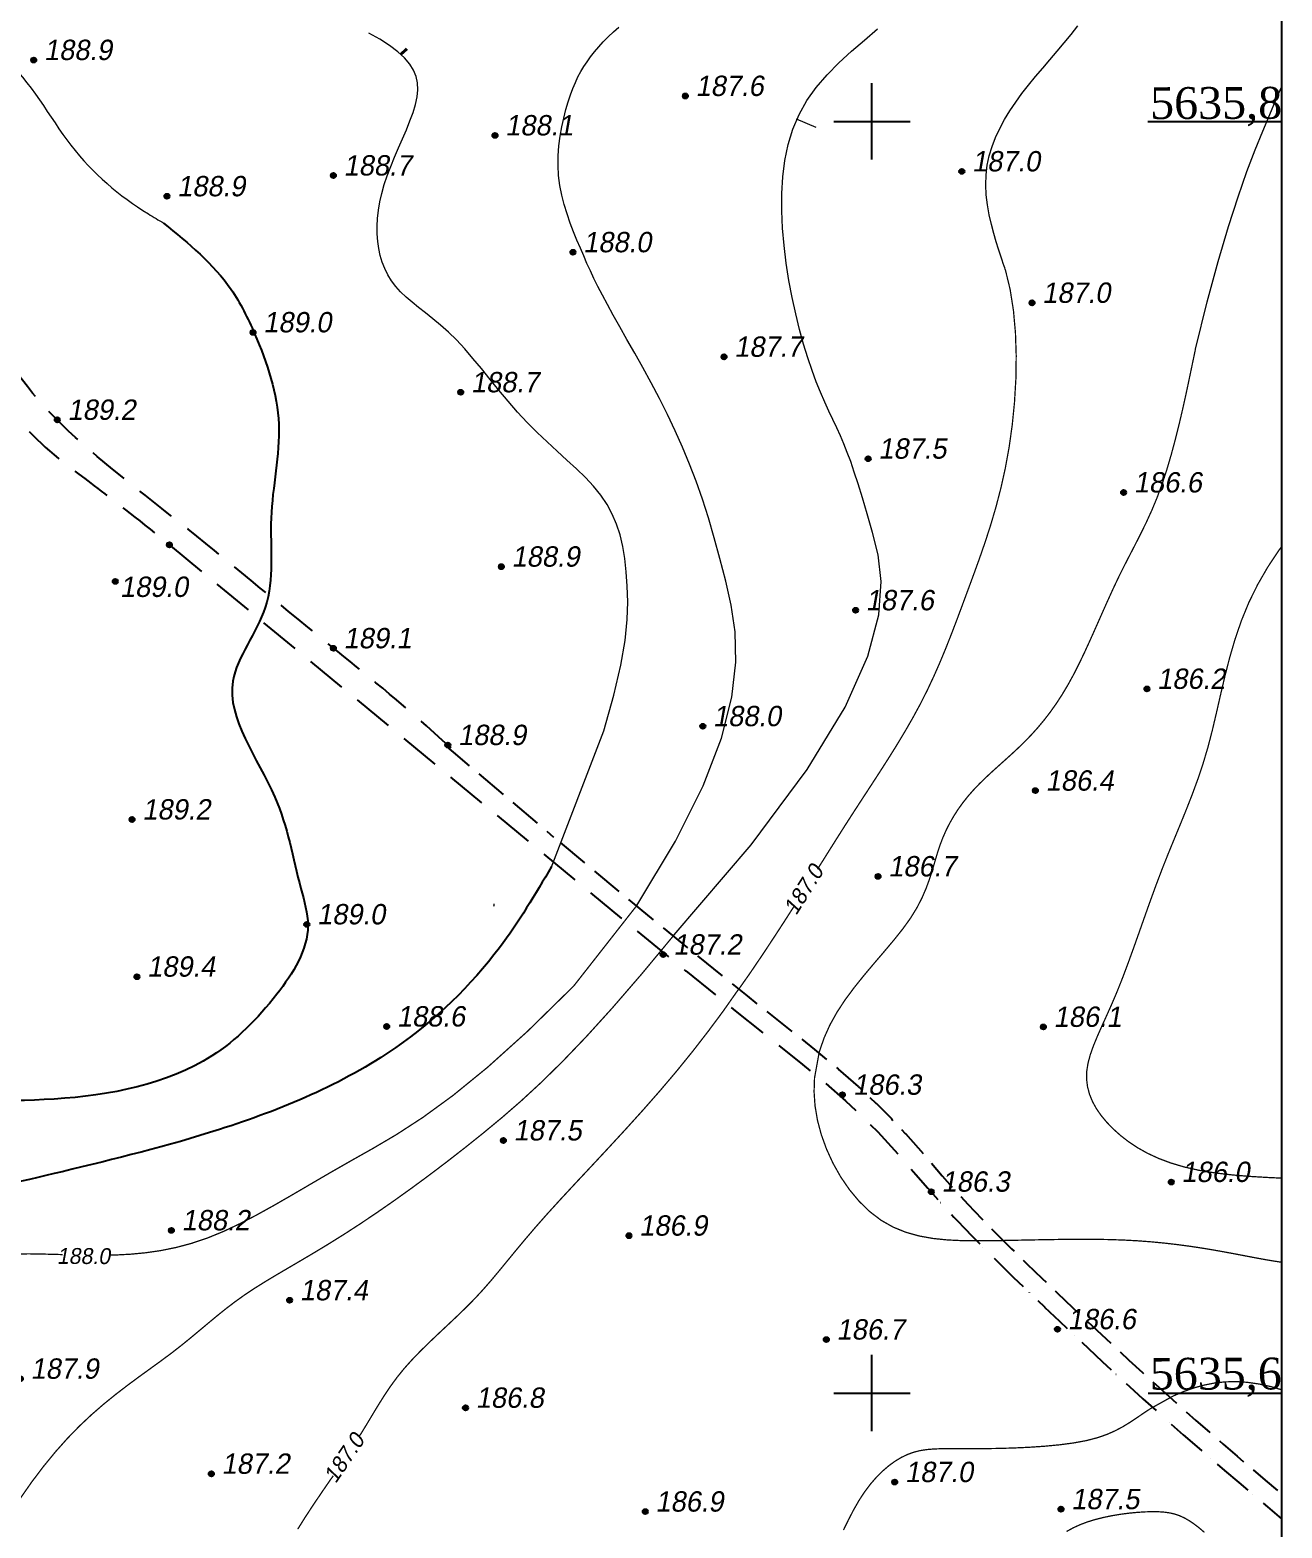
# Model space of a CAD drawing. Header units: millimetres. Extents: x 0 to 6474735, y 0 to 11273163.
# Drawn here: x 3234067.5 to 3234264.5, y 5635578.8 to 5635814.4 of the extents above; entities that cross this region are included whole.
import ezdxf
from ezdxf.enums import TextEntityAlignment as Align

# ---------------------------------------------------------------- set-up
doc = ezdxf.new("R2010")
doc.units = ezdxf.units.MM
doc.linetypes.add('AHIDDEN4', pattern=[7, 5, -2])
doc.linetypes.add('DASHED2', pattern=[9.525, 6.35, -3.175])
for name, color, linetype in [('АВТОДОРОГИ', 7, 'Continuous'), ('ВЫСОТЫ', 7, 'Continuous'), ('ГОРИЗОНТАЛИ', 22, 'Continuous'), ('ЗАРАМОЧНОЕ ОФ.', 7, 'Continuous'), ('кресты', 7, 'Continuous'), ('ПИКЕТЫ', 7, 'Continuous'), ('РАСТИТЕЛЬНОСТЬ', 7, 'Continuous'), ('РЕЛЬЕФ', 7, 'Continuous'), ('ТОКА_СТ', 1, 'Continuous')]:
    doc.layers.add(name, color=color, linetype=linetype)
doc.styles.add('universw', font='universw.shx', dxfattribs={"oblique": 10})

# ---------------------------------------------------------------- blocks, each defined once
blk = doc.blocks.new('piket')
at = {"layer": 'ПИКЕТЫ', "linetype": 'Continuous'}
h = blk.add_hatch(color=7, dxfattribs=at)
edge = h.paths.add_edge_path()
edge.add_arc((0, 0), 0.3, 0, 360)
at = {"layer": 'ПИКЕТЫ', "color": 7, "linetype": 'Continuous'}
blk.add_circle((0, 0), 0.3, dxfattribs=at)
at = {"layer": 'ВЫСОТЫ', "style": 'universw', "oblique": 6}
blk.add_attdef('H', (1.88, -0.23), '', height=2, dxfattribs=at)
at = {"layer": 'ТОКА_СТ', "style": 'universw', "oblique": 6, "flags": 1}
blk.add_attdef('POINT', text='', height=2, dxfattribs=at).set_placement((0, -2.79), align=Align.CENTER)

msp = doc.modelspace()

# ---------------------------------------------------------------- linework, layer by layer
at = {"color": 7, "lineweight": 18}
msp.add_lwpolyline([(3233108.398, 5636373.935), (3234264.428, 5636373.965), (3234264.435, 5634883.717), (3233108.432, 5634883.638)], close=True, dxfattribs=at)
at = {"color": 7, "linetype": 'Continuous'}
msp.add_lwpolyline([(3233108.398, 5636373.935), (3234264.428, 5636373.965), (3234264.428, 5634993.959), (3233893.929, 5634993.934), (3233893.929, 5634883.692), (3233108.432, 5634883.692)], close=True, dxfattribs=at)
at = {"layer": 'АВТОДОРОГИ', "color": 7, "linetype": 'DASHED2', "elevation": 377.73, "flags": 128}
msp.add_lwpolyline([(3234089.617, 5635733.273), (3234160.671, 5635674.591, 0.0020406), (3234160.68, 5635674.583), (3234170.696, 5635666.392, 0.0019977), (3234170.705, 5635666.384), (3234178.485, 5635660.125, 0.0014272), (3234178.492, 5635660.119), (3234184.472, 5635655.364), (3234189.08, 5635651.692), (3234192.746, 5635648.681), (3234195.851, 5635645.966), (3234198.546, 5635643.438), (3234200.916, 5635641.057), (3234203.043, 5635638.783), (3234205.011, 5635636.575), (3234206.902, 5635634.395), (3234208.791, 5635632.21, 0.0028047), (3234208.802, 5635632.197), (3234210.764, 5635629.979, 0.004934), (3234210.784, 5635629.957), (3234212.881, 5635627.679, 0.0044478), (3234212.899, 5635627.659), (3234215.12, 5635625.331, 0.0035748), (3234215.135, 5635625.315), (3234217.451, 5635622.955, 0.0028749), (3234217.463, 5635622.943), (3234219.847, 5635620.57, 0.0022937), (3234219.856, 5635620.56), (3234222.279, 5635618.192, 0.0017919), (3234222.287, 5635618.184), (3234224.72, 5635615.839, 0.0013395), (3234224.726, 5635615.834), (3234227.141, 5635613.531, 0.0009104), (3234227.145, 5635613.527), (3234229.514, 5635611.285, 0.0005748), (3234229.517, 5635611.282), (3234231.818, 5635609.114, 0.0006093), (3234231.821, 5635609.111), (3234234.06, 5635607.013, 0.0007399), (3234234.063, 5635607.009), (3234236.251, 5635604.971, 0.0008697), (3234236.254, 5635604.967), (3234238.402, 5635602.979, 0.0009946), (3234238.407, 5635602.975), (3234240.527, 5635601.028, 0.0011102), (3234240.532, 5635601.024), (3234242.636, 5635599.109, 0.0012122), (3234242.642, 5635599.104), (3234244.741, 5635597.212, 0.001297), (3234244.747, 5635597.207), (3234246.854, 5635595.328, 0.0013299), (3234246.86, 5635595.322), (3234248.983, 5635593.449, 0.0012218), (3234248.989, 5635593.444), (3234251.133, 5635591.571, 0.0010791), (3234251.138, 5635591.567), (3234253.303, 5635589.691, 0.0009357), (3234253.307, 5635589.688), (3234255.495, 5635587.807, 0.0007925), (3234255.498, 5635587.804), (3234257.71, 5635585.915, 0.0006502), (3234257.713, 5635585.913), (3234259.95, 5635584.012, 0.0005099), (3234259.952, 5635584.01), (3234262.216, 5635582.095, 0.0003721), (3234262.217, 5635582.094), (3234264.428, 5635580.229)], format="xyb", dxfattribs=at)
at = {"layer": 'АВТОДОРОГИ', "color": 7, "linetype": 'AHIDDEN4', "elevation": 377.73, "flags": 128}
for points in [[(3234114.775, 5635717.327), (3234115.498, 5635716.708)], [(3234132.8, 5635701.901), (3234134.115, 5635700.776), (3234149.904, 5635687.445)]]:
    msp.add_lwpolyline(points, dxfattribs=at)
msp.add_lwpolyline([(3234150.959, 5635686.568), (3234162.584, 5635676.901), (3234172.591, 5635668.718), (3234180.363, 5635662.465), (3234186.34, 5635657.712, -0.0002643), (3234186.341, 5635657.711), (3234190.959, 5635654.031, -0.0036989), (3234190.976, 5635654.017), (3234194.668, 5635650.985, -0.0076785), (3234194.703, 5635650.955), (3234197.845, 5635648.208, -0.0087496), (3234197.884, 5635648.172), (3234200.617, 5635645.609, -0.008617), (3234200.654, 5635645.573), (3234203.059, 5635643.157, -0.0077413), (3234203.091, 5635643.124), (3234205.246, 5635640.819, -0.0059908), (3234205.27, 5635640.793), (3234207.257, 5635638.564, -0.0034241), (3234207.27, 5635638.549), (3234209.169, 5635636.359, -0.0003357), (3234209.17, 5635636.358), (3234211.055, 5635634.178), (3234213.002, 5635631.977), (3234215.079, 5635629.72), (3234217.283, 5635627.409), (3234219.586, 5635625.063), (3234221.958, 5635622.7), (3234224.372, 5635620.341), (3234226.799, 5635618.002), (3234229.209, 5635615.704), (3234231.575, 5635613.465), (3234233.874, 5635611.299), (3234236.11, 5635609.203), (3234238.294, 5635607.167), (3234240.438, 5635605.183), (3234242.554, 5635603.24), (3234244.653, 5635601.33), (3234246.747, 5635599.443), (3234248.847, 5635597.569), (3234250.966, 5635595.701), (3234253.104, 5635593.832), (3234255.265, 5635591.961), (3234257.449, 5635590.084), (3234259.657, 5635588.198), (3234261.891, 5635586.299), (3234264.152, 5635584.386), (3234264.428, 5635584.153)], format="xyb", dxfattribs=at)
at = {"layer": 'ГОРИЗОНТАЛИ', "color": 34, "linetype": 'Continuous', "lineweight": 13, "const_width": 0.2}
for points in [[(3234191.44, 5635682.385), (3234191.934, 5635683.171), (3234193.212, 5635685.209), (3234194.474, 5635687.212), (3234195.741, 5635689.209), (3234197.035, 5635691.223), (3234198.371, 5635693.277), (3234199.738, 5635695.369), (3234201.119, 5635697.493), (3234202.496, 5635699.643), (3234203.853, 5635701.813), (3234205.171, 5635703.996), (3234206.433, 5635706.187), (3234207.623, 5635708.379), (3234208.728, 5635710.568), (3234209.757, 5635712.76), (3234210.725, 5635714.962), (3234211.645, 5635717.182), (3234212.533, 5635719.428), (3234213.403, 5635721.707), (3234214.268, 5635724.026), (3234215.145, 5635726.395), (3234216.041, 5635728.82), (3234216.945, 5635731.318), (3234217.84, 5635733.906), (3234218.709, 5635736.599), (3234219.536, 5635739.415), (3234220.302, 5635742.37), (3234220.992, 5635745.48), (3234221.589, 5635748.763), (3234222.075, 5635752.222), (3234222.434, 5635755.81), (3234222.65, 5635759.466), (3234222.705, 5635763.13), (3234222.585, 5635766.742), (3234222.271, 5635770.241), (3234221.748, 5635773.568), (3234220.999, 5635776.662)], [(3234191.681, 5635653.531), (3234191.768, 5635653.792), (3234192.482, 5635655.865), (3234193.401, 5635657.907), (3234194.522, 5635659.921), (3234195.831, 5635661.906), (3234197.285, 5635663.859), (3234198.83, 5635665.776), (3234200.412, 5635667.653), (3234201.98, 5635669.486), (3234203.481, 5635671.27), (3234204.861, 5635673), (3234206.067, 5635674.674), (3234207.062, 5635676.288), (3234207.866, 5635677.842), (3234208.515, 5635679.341), (3234209.045, 5635680.787), (3234209.492, 5635682.182), (3234209.89, 5635683.529), (3234210.276, 5635684.832), (3234210.686, 5635686.092), (3234211.148, 5635687.313), (3234211.67, 5635688.495), (3234212.25, 5635689.641), (3234212.888, 5635690.753), (3234213.584, 5635691.831), (3234214.337, 5635692.877), (3234215.147, 5635693.893), (3234216.014, 5635694.881), (3234216.936, 5635695.842), (3234217.904, 5635696.785), (3234218.908, 5635697.718), (3234219.938, 5635698.648), (3234220.985, 5635699.586), (3234222.037, 5635700.538), (3234223.085, 5635701.514), (3234224.118, 5635702.522), (3234225.13, 5635703.57), (3234226.119, 5635704.67), (3234227.088, 5635705.832), (3234228.039, 5635707.066), (3234228.974, 5635708.385), (3234229.896, 5635709.797), (3234230.805, 5635711.315), (3234231.706, 5635712.949), (3234232.598, 5635714.704), (3234233.485, 5635716.559), (3234234.368, 5635718.486), (3234235.249, 5635720.458), (3234236.13, 5635722.449), (3234237.012, 5635724.431), (3234237.897, 5635726.376), (3234238.787, 5635728.258), (3234239.682, 5635730.06), (3234240.578, 5635731.804), (3234241.469, 5635733.524), (3234242.35, 5635735.254), (3234243.214, 5635737.027), (3234244.056, 5635738.876), (3234244.87, 5635740.835), (3234245.65, 5635742.937), (3234246.391, 5635745.198), (3234247.089, 5635747.569), (3234247.737, 5635749.981), (3234248.333, 5635752.368), (3234248.871, 5635754.663), (3234249.348, 5635756.798), (3234249.757, 5635758.707), (3234250.096, 5635760.321), (3234250.362, 5635761.593), (3234250.562, 5635762.549), (3234250.705, 5635763.234), (3234250.801, 5635763.693), (3234250.859, 5635763.971), (3234250.889, 5635764.114), (3234250.9, 5635764.167), (3234250.901, 5635764.174)], [(3234179.052, 5635663.515), (3234179.052, 5635663.515), (3234180.8, 5635665.996), (3234182.73, 5635668.846), (3234184.537, 5635671.577), (3234186.22, 5635674.165), (3234187.767, 5635676.574)], [(3234119.348, 5635593.238), (3234119.564, 5635593.514), (3234120.543, 5635595.124), (3234121.472, 5635596.671), (3234122.379, 5635598.166), (3234123.295, 5635599.619), (3234124.249, 5635601.04), (3234125.271, 5635602.439), (3234126.391, 5635603.826), (3234127.628, 5635605.21), (3234128.965, 5635606.593), (3234130.374, 5635607.974), (3234131.827, 5635609.354), (3234133.298, 5635610.733), (3234134.759, 5635612.112), (3234136.182, 5635613.489), (3234137.54, 5635614.867), (3234138.818, 5635616.249), (3234140.048, 5635617.657), (3234141.274, 5635619.118), (3234142.541, 5635620.66), (3234143.895, 5635622.309), (3234145.379, 5635624.091), (3234147.038, 5635626.034), (3234148.917, 5635628.164), (3234151.045, 5635630.5), (3234153.39, 5635633.024), (3234155.904, 5635635.71), (3234158.538, 5635638.535), (3234161.246, 5635641.471), (3234163.98, 5635644.493), (3234166.692, 5635647.576), (3234169.334, 5635650.693), (3234171.866, 5635653.822), (3234174.279, 5635656.937), (3234176.573, 5635660.02), (3234179.047, 5635663.546)], [(3234220.739, 5635623.978), (3234220.739, 5635623.978), (3234214.219, 5635623.964), (3234211.876, 5635624.076), (3234209.61, 5635624.309), (3234207.428, 5635624.7), (3234205.335, 5635625.284), (3234203.338, 5635626.097), (3234201.441, 5635627.174), (3234199.653, 5635628.538), (3234197.987, 5635630.159), (3234196.459, 5635631.996), (3234195.084, 5635634.005), (3234193.878, 5635636.145), (3234192.857, 5635638.373), (3234192.035, 5635640.647), (3234191.43, 5635642.924), (3234191.052, 5635645.17), (3234190.901, 5635647.378), (3234190.973, 5635649.55), (3234191.704, 5635653.575)], [(3234264.428, 5635620.578), (3234263.428, 5635620.724), (3234262.181, 5635620.931), (3234260.896, 5635621.163), (3234259.563, 5635621.414), (3234258.17, 5635621.68), (3234256.708, 5635621.958), (3234255.165, 5635622.243), (3234253.531, 5635622.531), (3234251.805, 5635622.814), (3234249.986, 5635623.087), (3234248.071, 5635623.343), (3234246.061, 5635623.576), (3234243.954, 5635623.779), (3234241.748, 5635623.945), (3234239.444, 5635624.068), (3234237.042, 5635624.144), (3234234.561, 5635624.178), (3234232.02, 5635624.179), (3234229.439, 5635624.154), (3234226.838, 5635624.112), (3234224.237, 5635624.061), (3234221.656, 5635624.009), (3234220.695, 5635623.992)], [(3234246.929, 5635599.288), (3234246.929, 5635599.288), (3234247.652, 5635599.64), (3234249.094, 5635600.252), (3234250.605, 5635600.787), (3234252.182, 5635601.228), (3234253.817, 5635601.555), (3234255.506, 5635601.75), (3234257.245, 5635601.798), (3234259.042, 5635601.689), (3234260.909, 5635601.421), (3234262.855, 5635600.987), (3234264.428, 5635600.52)], [(3234195.526, 5635578.451), (3234196.321, 5635580.079), (3234197.135, 5635581.647), (3234197.98, 5635583.119), (3234198.863, 5635584.466), (3234199.78, 5635585.682), (3234200.725, 5635586.771), (3234201.689, 5635587.732), (3234202.667, 5635588.569), (3234203.651, 5635589.281), (3234204.634, 5635589.87), (3234205.609, 5635590.339), (3234206.577, 5635590.691), (3234207.564, 5635590.94), (3234208.603, 5635591.104), (3234209.728, 5635591.2), (3234210.973, 5635591.245), (3234212.372, 5635591.255), (3234213.957, 5635591.249), (3234215.762, 5635591.243), (3234217.805, 5635591.254), (3234220.036, 5635591.289), (3234222.39, 5635591.359), (3234224.801, 5635591.471), (3234227.204, 5635591.635), (3234229.533, 5635591.857), (3234231.723, 5635592.146), (3234233.707, 5635592.512), (3234235.439, 5635592.958), (3234236.946, 5635593.478), (3234238.274, 5635594.061), (3234239.467, 5635594.695), (3234240.571, 5635595.37), (3234241.633, 5635596.075), (3234242.696, 5635596.799), (3234243.807, 5635597.533), (3234246.943, 5635599.281), (3234246.943, 5635599.281)], [(3234109.661, 5635578.585), (3234110.886, 5635580.538), (3234112.172, 5635582.494), (3234113.489, 5635584.44), (3234114.808, 5635586.362), (3234115.269, 5635586.991)]]:
    msp.add_lwpolyline(points, dxfattribs=at)
at = {"layer": 'ГОРИЗОНТАЛИ', "color": 34, "linetype": 'Continuous', "lineweight": 18, "const_width": 0.2}
for points in [[(3234264.428, 5635733.075), (3234264.023, 5635732.531), (3234262.267, 5635729.88), (3234260.691, 5635727.151), (3234259.311, 5635724.35), (3234258.137, 5635721.488), (3234257.141, 5635718.585), (3234256.287, 5635715.664), (3234255.539, 5635712.747), (3234254.86, 5635709.859), (3234254.213, 5635707.02), (3234253.563, 5635704.255), (3234252.871, 5635701.587), (3234252.111, 5635699.029), (3234251.287, 5635696.566), (3234250.41, 5635694.174), (3234249.493, 5635691.829), (3234248.548, 5635689.507), (3234247.589, 5635687.184), (3234246.626, 5635684.836), (3234245.673, 5635682.439), (3234244.739, 5635679.978), (3234243.824, 5635677.474), (3234242.927, 5635674.956), (3234242.044, 5635672.454), (3234241.173, 5635669.999), (3234240.311, 5635667.62), (3234239.457, 5635665.346), (3234238.607, 5635663.208), (3234237.764, 5635661.227), (3234236.946, 5635659.395), (3234236.175, 5635657.696), (3234235.473, 5635656.113), (3234234.862, 5635654.631), (3234234.365, 5635653.232), (3234234.005, 5635651.901), (3234233.803, 5635650.621), (3234233.777, 5635649.378), (3234233.924, 5635648.169), (3234234.236, 5635646.991), (3234234.703, 5635645.845), (3234235.319, 5635644.726), (3234236.075, 5635643.636), (3234236.963, 5635642.571), (3234237.974, 5635641.53), (3234239.105, 5635640.514), (3234240.366, 5635639.533), (3234241.772, 5635638.598), (3234243.337, 5635637.721), (3234245.077, 5635636.913), (3234247.005, 5635636.187), (3234249.138, 5635635.553), (3234251.489, 5635635.025), (3234254.061, 5635634.608), (3234256.816, 5635634.289), (3234259.701, 5635634.053), (3234262.665, 5635633.88), (3234264.428, 5635633.805)], [(3234080.002, 5635621.691), (3234081.077, 5635621.712), (3234083.403, 5635621.837), (3234085.752, 5635622.061), (3234088.128, 5635622.406), (3234090.535, 5635622.893), (3234092.976, 5635623.543), (3234095.454, 5635624.377), (3234097.974, 5635625.409), (3234100.55, 5635626.624), (3234103.197, 5635628), (3234105.932, 5635629.516), (3234108.769, 5635631.149), (3234111.724, 5635632.877), (3234114.812, 5635634.678), (3234118.051, 5635636.53), (3234121.473, 5635638.455), (3234125.197, 5635640.649), (3234129.357, 5635643.35), (3234134.089, 5635646.797), (3234139.53, 5635651.229), (3234145.815, 5635656.886), (3234153.079, 5635664.006), (3234163.1, 5635676.79)], [(3234065.257, 5635621.88), (3234067.475, 5635621.889), (3234069.706, 5635621.853), (3234071.952, 5635621.793), (3234072.678, 5635621.772)]]:
    msp.add_lwpolyline(points, dxfattribs=at)
at = {"layer": 'ГОРИЗОНТАЛИ', "color": 34, "linetype": 'Continuous', "lineweight": 13, "const_width": 0.2, "flags": 128}
for points in [[(3234065.957, 5635583.348), (3234067.798, 5635585.982), (3234069.656, 5635588.441), (3234071.529, 5635590.728), (3234073.419, 5635592.85), (3234075.327, 5635594.81), (3234077.25, 5635596.617), (3234079.176, 5635598.286), (3234081.089, 5635599.834), (3234082.974, 5635601.279), (3234084.815, 5635602.638), (3234086.598, 5635603.928), (3234088.306, 5635605.168), (3234089.925, 5635606.374), (3234091.445, 5635607.561), (3234092.886, 5635608.733), (3234094.272, 5635609.887), (3234095.63, 5635611.026), (3234096.984, 5635612.147), (3234098.36, 5635613.252), (3234099.783, 5635614.339), (3234101.279, 5635615.409), (3234102.87, 5635616.465), (3234104.561, 5635617.523), (3234106.357, 5635618.602), (3234108.26, 5635619.721), (3234110.272, 5635620.9), (3234112.398, 5635622.159), (3234114.64, 5635623.516), (3234117, 5635624.992), (3234119.48, 5635626.6), (3234122.066, 5635628.337), (3234124.742, 5635630.193), (3234127.493, 5635632.16), (3234130.303, 5635634.228), (3234133.155, 5635636.388), (3234136.035, 5635638.631), (3234138.927, 5635640.948), (3234141.831, 5635643.351), (3234144.812, 5635645.94), (3234147.954, 5635648.836), (3234151.338, 5635652.158), (3234155.047, 5635656.028), (3234159.164, 5635660.565), (3234163.769, 5635665.892), (3234168.947, 5635672.128)], [(3234230.621, 5635578.217), (3234231.667, 5635578.795), (3234232.759, 5635579.295), (3234233.917, 5635579.731), (3234235.155, 5635580.11), (3234236.455, 5635580.436), (3234237.79, 5635580.71), (3234239.136, 5635580.933), (3234240.467, 5635581.106), (3234241.757, 5635581.231), (3234242.98, 5635581.309), (3234244.112, 5635581.341), (3234245.133, 5635581.327), (3234246.058, 5635581.26), (3234246.905, 5635581.136), (3234247.695, 5635580.946), (3234248.449, 5635580.684), (3234249.186, 5635580.344), (3234249.927, 5635579.918), (3234250.692, 5635579.4), (3234251.495, 5635578.785), (3234252.325, 5635578.078)]]:
    msp.add_lwpolyline(points, dxfattribs=at)
at = {"layer": 'ГОРИЗОНТАЛИ', "color": 34, "linetype": 'Continuous'}
for points, knots in [([(3234088.562, 5635784.012), (3234092.478, 5635780.818), (3234098.473, 5635775.925), (3234103.98, 5635764.603), (3234108.095, 5635752.358), (3234104.51, 5635737.934), (3234106.708, 5635723.673), (3234095.293, 5635710.108), (3234107.153, 5635695.114), (3234109.177, 5635682.355), (3234112.445, 5635671.514), (3234106.119, 5635661.631), (3234093.996, 5635649.425), (3234071.479, 5635645.172), (3234045.523, 5635646.755), (3234027.562, 5635650.407), (3234017.733, 5635652.462), (3234017.131, 5635652.589)], [0, 0, 0, 0, 14.8827539, 22.7905491, 37.5193649, 52.3454992, 66.4030799, 79.0579719, 98.4781648, 113.4291073, 119.3237822, 131.2177323, 145.2812861, 170.9869465, 195.6397008, 223.8764388, 225.7207134, 225.7207134, 225.7207134, 225.7207134]), ([(3234149.596, 5635682.793), (3234147.019, 5635678.434), (3234140.604, 5635667.581), (3234123.79, 5635651.448), (3234099.08, 5635641.257), (3234074.106, 5635635.135), (3234049.103, 5635629.262), (3234027.418, 5635625.735), (3234012.021, 5635625.623), (3234007.09, 5635626.256)], [0, 0, 0, 0, 15.1653324, 37.7604587, 68.3982656, 94.0003191, 115.0627978, 145.3151417, 160.2057195, 160.2057195, 160.2057195, 160.2057195])]:
    msp.add_open_spline(points, degree=3, knots=knots, dxfattribs=at)
at = {"layer": 'кресты', "color": 3, "linetype": 'Continuous'}
for p, q in [((3234200, 5635794), (3234200, 5635806)), ((3234194, 5635800), (3234206, 5635800)), ((3234200, 5635594), (3234200, 5635606)), ((3234194, 5635600), (3234206, 5635600))]:
    msp.add_line(p, q, dxfattribs=at)
at = {"layer": 'кресты', "color": 7, "linetype": 'Continuous'}
for p, q in [((3234243.428, 5635799.993), (3234264.335, 5635799.97)), ((3234243.452, 5635600.001), (3234264.36, 5635599.978))]:
    msp.add_line(p, q, dxfattribs=at)
at = {"layer": 'ПИКЕТЫ', "color": 7, "linetype": 'DASHED2'}
for points, knots in [([(3234133.787, 5635701.41, 188.38), (3234126.587, 5635708.067, 188.38), (3234112.215, 5635719.51, 188.38), (3234092.066, 5635736.488, 188.38), (3234070.979, 5635752.248, 188.38), (3234059.55, 5635768.234, 188.38), (3234053.777, 5635787.643, 188.38), (3234049.163, 5635832.023, 188.38), (3234043.487, 5635861.646, 188.38)], [0.3879677, 0.3879677, 0.3879677, 0.3879677, 1, 2, 3, 4, 5, 6, 6, 6, 6]), ([(3234039.22, 5635860.71, 189.37), (3234039.22, 5635860.71, 189.37), (3234047.14, 5635812.78, 189.37), (3234051.575, 5635785.774, 189.36), (3234056.866, 5635767.073, 189.37), (3234065.42, 5635750.734, 189.37), (3234079.706, 5635741.43, 189.37), (3234090.091, 5635732.902, 189.37)], [0, 0, 0, 0, 1, 2, 3, 4, 4.4878914, 4.4878914, 4.4878914, 4.4878914])]:
    msp.add_open_spline(points, degree=3, knots=knots, dxfattribs=at)
at = {"layer": 'РЕЛЬЕФ', "color": 34, "linetype": 'Continuous', "lineweight": 18}
msp.add_lwpolyline([(3234162.993, 5635676.691), (3234169.099, 5635686.803), (3234173.461, 5635695.522), (3234176.329, 5635703.009), (3234177.952, 5635709.43), (3234178.58, 5635714.947), (3234178.463, 5635719.724), (3234177.851, 5635723.925), (3234176.993, 5635727.714), (3234176.096, 5635731.232), (3234175.192, 5635734.529), (3234174.273, 5635737.637), (3234173.327, 5635740.582), (3234172.343, 5635743.395), (3234171.313, 5635746.105), (3234170.226, 5635748.74), (3234169.07, 5635751.33), (3234167.843, 5635753.895), (3234166.565, 5635756.422), (3234165.262, 5635758.888), (3234163.96, 5635761.273), (3234162.685, 5635763.552), (3234161.466, 5635765.705), (3234160.326, 5635767.709), (3234159.294, 5635769.542), (3234158.388, 5635771.191), (3234157.596, 5635772.679), (3234156.899, 5635774.039), (3234156.276, 5635775.303), (3234155.708, 5635776.504), (3234155.176, 5635777.674), (3234154.659, 5635778.845), (3234154.139, 5635780.049), (3234153.602, 5635781.314), (3234153.059, 5635782.638), (3234152.529, 5635784.016), (3234152.03, 5635785.441), (3234151.58, 5635786.906), (3234151.197, 5635788.406), (3234150.899, 5635789.934), (3234150.704, 5635791.483), (3234150.625, 5635793.046), (3234150.652, 5635794.608), (3234150.77, 5635796.154), (3234150.966, 5635797.667), (3234151.223, 5635799.131), (3234151.528, 5635800.53), (3234151.866, 5635801.848), (3234152.222, 5635803.07), (3234152.584, 5635804.183), (3234152.956, 5635805.2), (3234153.343, 5635806.136), (3234153.753, 5635807.006), (3234154.191, 5635807.827), (3234154.664, 5635808.615), (3234155.178, 5635809.385), (3234155.74, 5635810.154), (3234156.354, 5635810.933), (3234157.02, 5635811.721), (3234157.74, 5635812.511), (3234158.51, 5635813.299), (3234159.331, 5635814.078), (3234160.202, 5635814.843)], dxfattribs=at)
at = {"layer": 'РЕЛЬЕФ', "color": 34, "linetype": 'Continuous', "lineweight": 13}
for points in [[(3234168.879, 5635672.083), (3234181.029, 5635686.235), (3234189.831, 5635698.082), (3234195.782, 5635707.884), (3234199.377, 5635715.901), (3234201.11, 5635722.393), (3234201.476, 5635727.62), (3234200.972, 5635731.841), (3234200.091, 5635735.319), (3234199.244, 5635738.278), (3234198.497, 5635740.813), (3234197.832, 5635742.986), (3234197.227, 5635744.856), (3234196.666, 5635746.486), (3234196.128, 5635747.935), (3234195.595, 5635749.265), (3234195.047, 5635750.537), (3234194.47, 5635751.805), (3234193.863, 5635753.1), (3234193.234, 5635754.447), (3234192.586, 5635755.868), (3234191.925, 5635757.39), (3234191.256, 5635759.036), (3234190.584, 5635760.83), (3234189.914, 5635762.797), (3234189.253, 5635764.952), (3234188.613, 5635767.276), (3234188.007, 5635769.742), (3234187.447, 5635772.321), (3234186.948, 5635774.985), (3234186.521, 5635777.708), (3234186.181, 5635780.46), (3234185.941, 5635783.214), (3234185.814, 5635785.945), (3234185.821, 5635788.638), (3234185.979, 5635791.28), (3234186.31, 5635793.858), (3234186.834, 5635796.36), (3234187.569, 5635798.773), (3234188.537, 5635801.085), (3234189.758, 5635803.282), (3234191.238, 5635805.358), (3234192.939, 5635807.328), (3234194.808, 5635809.212), (3234196.793, 5635811.03), (3234198.843, 5635812.803), (3234200.905, 5635814.55)], [(3234220.999, 5635776.662), (3234220.999, 5635776.662), (3234220.999, 5635776.662), (3234220.999, 5635776.662), (3234220.999, 5635776.662), (3234220.999, 5635776.662), (3234220.999, 5635776.662), (3234220.999, 5635776.662), (3234220.999, 5635776.662), (3234220.998, 5635776.667), (3234220.987, 5635776.698), (3234220.959, 5635776.783), (3234220.904, 5635776.949), (3234220.813, 5635777.222), (3234220.677, 5635777.63), (3234220.487, 5635778.199), (3234220.235, 5635778.956), (3234219.917, 5635779.918), (3234219.554, 5635781.064), (3234219.172, 5635782.363), (3234218.799, 5635783.781), (3234218.459, 5635785.288), (3234218.18, 5635786.853), (3234217.989, 5635788.444), (3234217.911, 5635790.029), (3234217.968, 5635791.583), (3234218.157, 5635793.103), (3234218.473, 5635794.591), (3234218.908, 5635796.051), (3234219.455, 5635797.485), (3234220.107, 5635798.898), (3234220.857, 5635800.29), (3234221.697, 5635801.666), (3234222.62, 5635803.028), (3234223.612, 5635804.378), (3234224.66, 5635805.719), (3234225.75, 5635807.053), (3234226.867, 5635808.382), (3234227.997, 5635809.708), (3234229.127, 5635811.033), (3234230.243, 5635812.359), (3234231.33, 5635813.687), (3234232.38, 5635815.011)], [(3234149.529, 5635682.62), (3234157.808, 5635704.124), (3234159.406, 5635709.756), (3234160.493, 5635714.454), (3234161.158, 5635718.369), (3234161.491, 5635721.649), (3234161.58, 5635724.445), (3234161.513, 5635726.904), (3234161.362, 5635729.154), (3234161.131, 5635731.235), (3234160.808, 5635733.166), (3234160.379, 5635734.964), (3234159.832, 5635736.648), (3234159.153, 5635738.236), (3234158.33, 5635739.747), (3234157.35, 5635741.197), (3234156.206, 5635742.606), (3234154.92, 5635743.99), (3234153.518, 5635745.364), (3234152.029, 5635746.744), (3234150.48, 5635748.146), (3234148.899, 5635749.587), (3234147.312, 5635751.083), (3234145.748, 5635752.648), (3234144.228, 5635754.292), (3234142.755, 5635755.991), (3234141.323, 5635757.715), (3234139.929, 5635759.433), (3234138.568, 5635761.115), (3234137.236, 5635762.73), (3234135.93, 5635764.246), (3234134.645, 5635765.634), (3234133.38, 5635766.872), (3234132.141, 5635767.975), (3234130.94, 5635768.969), (3234129.786, 5635769.879), (3234128.691, 5635770.729), (3234127.663, 5635771.545), (3234126.713, 5635772.351), (3234125.852, 5635773.172), (3234125.088, 5635774.029), (3234124.419, 5635774.927), (3234123.842, 5635775.863), (3234123.356, 5635776.84), (3234122.956, 5635777.855), (3234122.639, 5635778.908), (3234122.404, 5635780.001), (3234122.245, 5635781.131), (3234122.163, 5635782.298), (3234122.155, 5635783.503), (3234122.225, 5635784.744), (3234122.371, 5635786.02), (3234122.596, 5635787.331), (3234122.901, 5635788.676), (3234123.286, 5635790.054), (3234123.752, 5635791.465), (3234124.295, 5635792.905), (3234124.895, 5635794.363), (3234125.524, 5635795.824), (3234126.157, 5635797.274), (3234126.767, 5635798.7), (3234127.327, 5635800.086), (3234127.812, 5635801.418), (3234128.195, 5635802.683), (3234128.451, 5635803.87), (3234128.565, 5635804.988), (3234128.52, 5635806.05), (3234128.302, 5635807.067), (3234127.896, 5635808.053), (3234127.287, 5635809.021), (3234126.459, 5635809.982), (3234125.399, 5635810.95), (3234124.097, 5635811.933), (3234122.578, 5635812.922), (3234120.869, 5635813.902)], [(3234250.901, 5635764.174), (3234252.749, 5635771.6), (3234254.48, 5635777.987), (3234256.098, 5635783.455), (3234257.606, 5635788.119), (3234259.007, 5635792.098), (3234260.305, 5635795.509), (3234261.503, 5635798.468), (3234262.604, 5635801.094), (3234263.614, 5635803.487), (3234264.428, 5635805.4)]]:
    msp.add_lwpolyline(points, dxfattribs=at)
at = {"layer": 'РЕЛЬЕФ', "color": 34, "linetype": 'Continuous'}
msp.add_lwpolyline([(3234125.763, 5635810.598), (3234126.758, 5635811.516)], dxfattribs=at)
at = {"layer": 'РЕЛЬЕФ', "color": 34, "linetype": 'Continuous', "elevation": 188.46}
msp.add_lwpolyline([(3234125.928, 5635810.468), (3234126.923, 5635811.386)], dxfattribs=at)
msp.add_lwpolyline([(3234125.928, 5635810.468), (3234126.923, 5635811.386)], dxfattribs=at)
at = {"layer": 'РЕЛЬЕФ', "color": 34, "linetype": 'Continuous', "lineweight": 13, "elevation": 188.46}
msp.add_lwpolyline([(3234188.073, 5635800.414), (3234191.195, 5635799.076)], dxfattribs=at)
at = {"layer": 'РЕЛЬЕФ', "color": 34, "linetype": 'Continuous', "lineweight": 13}
msp.add_open_spline([(3234050.226, 5635832.117), (3234052.682, 5635816.329), (3234065.015, 5635811.739), (3234073.28, 5635795.215), (3234082.325, 5635787.687), (3234087.771, 5635784.471), (3234088.576, 5635784.009)], degree=3, knots=[0, 0, 0, 0, 1, 2, 3, 3.1734416, 3.1734416, 3.1734416, 3.1734416], dxfattribs=at)
msp.add_open_spline([(3234140.532, 5635676.582, 188.46), (3234140.545, 5635676.698, 188.46), (3234140.558, 5635676.814, 188.46), (3234140.572, 5635676.93, 188.46)], degree=3, dxfattribs=at)

# ---------------------------------------------------------------- block references
at = {"layer": 'ПИКЕТЫ', "color": 4}
ref = msp.add_blockref('piket', (3234068.14, 5635809.65, 188.92), dxfattribs=dict(at, xscale=1.333333333333333, yscale=1.333333333333333, zscale=1.333333333333333))
ref.add_attrib('H', '188.9', (3234069.74, 5635809.65, 188.92), dxfattribs={"layer": 'ВЫСОТЫ', "height": 3.2, "style": 'universw', "oblique": 10})
ref = msp.add_blockref('piket', (3234170.652, 5635803.997, 500.213), dxfattribs=dict(at, xscale=1.333333333333333, yscale=1.333333333333333, zscale=1.333333333333333))
ref.add_attrib('H', '187.6', (3234172.248, 5635803.997, 500.213), dxfattribs={"layer": 'ВЫСОТЫ', "height": 3.2, "style": 'universw', "oblique": 10})
ref = msp.add_blockref('piket', (3234140.701, 5635797.794, 500.851), dxfattribs=dict(at, xscale=1.333333333333333, yscale=1.333333333333333, zscale=1.333333333333333))
ref.add_attrib('H', '188.1', (3234142.297, 5635797.794, 500.851), dxfattribs={"layer": 'ВЫСОТЫ', "height": 3.2, "style": 'universw', "oblique": 10})
ref = msp.add_blockref('piket', (3234115.276, 5635791.488, 501.583), dxfattribs=dict(at, xscale=1.333333333333333, yscale=1.333333333333333, zscale=1.333333333333333))
ref.add_attrib('H', '188.7', (3234116.872, 5635791.488, 501.583), dxfattribs={"layer": 'ВЫСОТЫ', "height": 3.2, "style": 'universw', "oblique": 10})
ref = msp.add_blockref('piket', (3234214.15, 5635792.135, 499.375), dxfattribs=dict(at, xscale=1.333333333333333, yscale=1.333333333333333, zscale=1.333333333333333))
ref.add_attrib('H', '187.0', (3234215.746, 5635792.135, 499.375), dxfattribs={"layer": 'ВЫСОТЫ', "height": 3.2, "style": 'universw', "oblique": 10})
ref = msp.add_blockref('piket', (3234089.09, 5635788.22, 188.91), dxfattribs=dict(at, xscale=1.333333333333333, yscale=1.333333333333333, zscale=1.333333333333333))
ref.add_attrib('H', '188.9', (3234090.69, 5635788.22, 188.91), dxfattribs={"layer": 'ВЫСОТЫ', "height": 3.2, "style": 'universw', "oblique": 10})
ref = msp.add_blockref('piket', (3234152.969, 5635779.416, 500.692), dxfattribs=dict(at, xscale=1.333333333333333, yscale=1.333333333333333, zscale=1.333333333333333))
ref.add_attrib('H', '188.0', (3234154.565, 5635779.416, 500.692), dxfattribs={"layer": 'ВЫСОТЫ', "height": 3.2, "style": 'universw', "oblique": 10})
ref = msp.add_blockref('piket', (3234225.194, 5635771.462, 499.322), dxfattribs=dict(at, xscale=1.333333333333333, yscale=1.333333333333333, zscale=1.333333333333333))
ref.add_attrib('H', '187.0', (3234226.79, 5635771.462, 499.322), dxfattribs={"layer": 'ВЫСОТЫ', "height": 3.2, "style": 'universw', "oblique": 10})
ref = msp.add_blockref('piket', (3234102.641, 5635766.821, 502.022), dxfattribs=dict(at, xscale=1.333333333333333, yscale=1.333333333333333, zscale=1.333333333333333))
ref.add_attrib('H', '189.0', (3234104.237, 5635766.821, 502.022), dxfattribs={"layer": 'ВЫСОТЫ', "height": 3.2, "style": 'universw', "oblique": 10})
ref = msp.add_blockref('piket', (3234176.737, 5635762.977, 500.253), dxfattribs=dict(at, xscale=1.333333333333333, yscale=1.333333333333333, zscale=1.333333333333333))
ref.add_attrib('H', '187.7', (3234178.333, 5635762.977, 500.253), dxfattribs={"layer": 'ВЫСОТЫ', "height": 3.2, "style": 'universw', "oblique": 10})
ref = msp.add_blockref('piket', (3234135.314, 5635757.392, 501.57), dxfattribs=dict(at, xscale=1.333333333333333, yscale=1.333333333333333, zscale=1.333333333333333))
ref.add_attrib('H', '188.7', (3234136.91, 5635757.392, 501.57), dxfattribs={"layer": 'ВЫСОТЫ', "height": 3.2, "style": 'universw', "oblique": 10})
ref = msp.add_blockref('piket', (3234071.84, 5635753.06, 189.16), dxfattribs=dict(at, xscale=1.333333333333333, yscale=1.333333333333333, zscale=1.333333333333333))
ref.add_attrib('H', '189.2', (3234073.44, 5635753.06, 189.16), dxfattribs={"layer": 'ВЫСОТЫ', "height": 3.2, "style": 'universw', "oblique": 10})
ref = msp.add_blockref('piket', (3234199.41, 5635746.95, 500.014), dxfattribs=dict(at, xscale=1.333333333333333, yscale=1.333333333333333, zscale=1.333333333333333))
ref.add_attrib('H', '187.5', (3234201.006, 5635746.95, 500.014), dxfattribs={"layer": 'ВЫСОТЫ', "height": 3.2, "style": 'universw', "oblique": 10})
at = {"layer": 'ПИКЕТЫ', "color": 7}
ref = msp.add_blockref('piket', (3234239.601, 5635741.637, 502.381), dxfattribs=dict(at, xscale=1.333333333333333, yscale=1.333333333333333, zscale=1.333333333333333))
ref.add_attrib('H', '186.6', (3234241.197, 5635741.637, 502.381), dxfattribs={"layer": 'ВЫСОТЫ', "height": 3.2, "style": 'universw', "oblique": 10})
at = {"layer": 'ПИКЕТЫ', "color": 4, "xscale": 1.333333333333333, "yscale": 1.333333333333333, "zscale": 1.333333333333333}
msp.add_blockref('piket', (3234089.48, 5635733.41, 189.04), dxfattribs=at)
at = {"layer": 'ПИКЕТЫ', "color": 4}
ref = msp.add_blockref('piket', (3234141.708, 5635729.969, 501.929), dxfattribs=dict(at, xscale=1.333333333333333, yscale=1.333333333333333, zscale=1.333333333333333))
ref.add_attrib('H', '188.9', (3234143.304, 5635729.969, 501.929), dxfattribs={"layer": 'ВЫСОТЫ', "height": 3.2, "style": 'universw', "oblique": 10})
ref = msp.add_blockref('piket', (3234080.96, 5635727.65, 188.98), dxfattribs=dict(at, xscale=1.333333333333333, yscale=1.333333333333333, zscale=1.333333333333333))
ref.add_attrib('H', '189.0', (3234081.684, 5635725.207, 188.98), dxfattribs={"layer": 'ВЫСОТЫ', "height": 3.2, "style": 'universw', "oblique": 10})
ref = msp.add_blockref('piket', (3234197.43, 5635723.104, 500.093), dxfattribs=dict(at, xscale=1.333333333333333, yscale=1.333333333333333, zscale=1.333333333333333))
ref.add_attrib('H', '187.6', (3234199.026, 5635723.104, 500.093), dxfattribs={"layer": 'ВЫСОТЫ', "height": 3.2, "style": 'universw', "oblique": 10})
ref = msp.add_blockref('piket', (3234115.27, 5635717.13, 189.05), dxfattribs=dict(at, xscale=1.333333333333333, yscale=1.333333333333333, zscale=1.333333333333333))
ref.add_attrib('H', '189.1', (3234116.87, 5635717.13, 189.05), dxfattribs={"layer": 'ВЫСОТЫ', "height": 3.2, "style": 'universw', "oblique": 10})
at = {"layer": 'ПИКЕТЫ', "color": 7}
ref = msp.add_blockref('piket', (3234243.267, 5635710.745, 502.381), dxfattribs=dict(at, xscale=1.333333333333333, yscale=1.333333333333333, zscale=1.333333333333333))
ref.add_attrib('H', '186.2', (3234244.863, 5635710.745, 502.381), dxfattribs={"layer": 'ВЫСОТЫ', "height": 3.2, "style": 'universw', "oblique": 10})
at = {"layer": 'ПИКЕТЫ', "color": 4}
ref = msp.add_blockref('piket', (3234173.395, 5635704.875, 500.745), dxfattribs=dict(at, xscale=1.333333333333333, yscale=1.333333333333333, zscale=1.333333333333333))
ref.add_attrib('H', '188.0', (3234174.991, 5635704.875, 500.745), dxfattribs={"layer": 'ВЫСОТЫ', "height": 3.2, "style": 'universw', "oblique": 10})
ref = msp.add_blockref('piket', (3234133.28, 5635701.91, 188.85), dxfattribs=dict(at, xscale=1.333333333333333, yscale=1.333333333333333, zscale=1.333333333333333))
ref.add_attrib('H', '188.9', (3234134.88, 5635701.91, 188.85), dxfattribs={"layer": 'ВЫСОТЫ', "height": 3.2, "style": 'universw', "oblique": 10})
at = {"layer": 'ПИКЕТЫ', "color": 7}
ref = msp.add_blockref('piket', (3234225.729, 5635694.742, 502.381), dxfattribs=dict(at, xscale=1.333333333333333, yscale=1.333333333333333, zscale=1.333333333333333))
ref.add_attrib('H', '186.4', (3234227.325, 5635694.742, 502.381), dxfattribs={"layer": 'ВЫСОТЫ', "height": 3.2, "style": 'universw', "oblique": 10})
at = {"layer": 'ПИКЕТЫ', "color": 4}
ref = msp.add_blockref('piket', (3234083.61, 5635690.2, 189.24), dxfattribs=dict(at, xscale=1.333333333333333, yscale=1.333333333333333, zscale=1.333333333333333))
ref.add_attrib('H', '189.2', (3234085.21, 5635690.2, 189.24), dxfattribs={"layer": 'ВЫСОТЫ', "height": 3.2, "style": 'universw', "oblique": 10})
at = {"layer": 'ПИКЕТЫ', "color": 7}
ref = msp.add_blockref('piket', (3234200.964, 5635681.254, 502.381), dxfattribs=dict(at, xscale=1.333333333333333, yscale=1.333333333333333, zscale=1.333333333333333))
ref.add_attrib('H', '186.7', (3234202.56, 5635681.254, 502.381), dxfattribs={"layer": 'ВЫСОТЫ', "height": 3.2, "style": 'universw', "oblique": 10})
at = {"layer": 'ПИКЕТЫ', "color": 4}
ref = msp.add_blockref('piket', (3234111.1, 5635673.71, 189), dxfattribs=dict(at, xscale=1.333333333333333, yscale=1.333333333333333, zscale=1.333333333333333))
ref.add_attrib('H', '189.0', (3234112.7, 5635673.71, 189), dxfattribs={"layer": 'ВЫСОТЫ', "height": 3.2, "style": 'universw', "oblique": 10})
at = {"layer": 'ПИКЕТЫ', "color": 7}
ref = msp.add_blockref('piket', (3234167.158, 5635668.949, 502.381), dxfattribs=dict(at, xscale=1.333333333333333, yscale=1.333333333333333, zscale=1.333333333333333))
ref.add_attrib('H', '187.2', (3234168.754, 5635668.949, 502.381), dxfattribs={"layer": 'ВЫСОТЫ', "height": 3.2, "style": 'universw', "oblique": 10})
at = {"layer": 'ПИКЕТЫ', "color": 4}
ref = msp.add_blockref('piket', (3234084.36, 5635665.48, 189.39), dxfattribs=dict(at, xscale=1.333333333333333, yscale=1.333333333333333, zscale=1.333333333333333))
ref.add_attrib('H', '189.4', (3234085.96, 5635665.48, 189.39), dxfattribs={"layer": 'ВЫСОТЫ', "height": 3.2, "style": 'universw', "oblique": 10})
at = {"layer": 'ПИКЕТЫ', "color": 7}
ref = msp.add_blockref('piket', (3234123.668, 5635657.647, 502.381), dxfattribs=dict(at, xscale=1.333333333333333, yscale=1.333333333333333, zscale=1.333333333333333))
ref.add_attrib('H', '188.6', (3234125.264, 5635657.647, 502.381), dxfattribs={"layer": 'ВЫСОТЫ', "height": 3.2, "style": 'universw', "oblique": 10})
ref = msp.add_blockref('piket', (3234226.986, 5635657.587, 502.381), dxfattribs=dict(at, xscale=1.333333333333333, yscale=1.333333333333333, zscale=1.333333333333333))
ref.add_attrib('H', '186.1', (3234228.582, 5635657.587, 502.381), dxfattribs={"layer": 'ВЫСОТЫ', "height": 3.2, "style": 'universw', "oblique": 10})
ref = msp.add_blockref('piket', (3234195.349, 5635646.91, 528.892), dxfattribs=dict(at, xscale=1.333333333333333, yscale=1.333333333333333, zscale=1.333333333333333))
ref.add_attrib('H', '186.3', (3234197.03, 5635646.91, 528.892), dxfattribs={"layer": 'ВЫСОТЫ', "height": 3.2, "style": 'universw', "oblique": 10})
ref = msp.add_blockref('piket', (3234142.02, 5635639.72, 502.381), dxfattribs=dict(at, xscale=1.333333333333333, yscale=1.333333333333333, zscale=1.333333333333333))
ref.add_attrib('H', '187.5', (3234143.616, 5635639.72, 502.381), dxfattribs={"layer": 'ВЫСОТЫ', "height": 3.2, "style": 'universw', "oblique": 10})
ref = msp.add_blockref('piket', (3234247.092, 5635633.188, 502.381), dxfattribs=dict(at, xscale=1.333333333333333, yscale=1.333333333333333, zscale=1.333333333333333))
ref.add_attrib('H', '186.0', (3234248.688, 5635633.188, 502.381), dxfattribs={"layer": 'ВЫСОТЫ', "height": 3.2, "style": 'universw', "oblique": 10})
ref = msp.add_blockref('piket', (3234209.345, 5635631.666, 502.381), dxfattribs=dict(at, xscale=1.333333333333333, yscale=1.333333333333333, zscale=1.333333333333333))
ref.add_attrib('H', '186.3', (3234210.941, 5635631.666, 502.381), dxfattribs={"layer": 'ВЫСОТЫ', "height": 3.2, "style": 'universw', "oblique": 10})
ref = msp.add_blockref('piket', (3234089.794, 5635625.585, 502.381), dxfattribs=dict(at, xscale=1.333333333333333, yscale=1.333333333333333, zscale=1.333333333333333))
ref.add_attrib('H', '188.2', (3234091.39, 5635625.585, 502.381), dxfattribs={"layer": 'ВЫСОТЫ', "height": 3.2, "style": 'universw', "oblique": 10})
ref = msp.add_blockref('piket', (3234161.78, 5635624.749, 502.381), dxfattribs=dict(at, xscale=1.333333333333333, yscale=1.333333333333333, zscale=1.333333333333333))
ref.add_attrib('H', '186.9', (3234163.376, 5635624.749, 502.381), dxfattribs={"layer": 'ВЫСОТЫ', "height": 3.2, "style": 'universw', "oblique": 10})
ref = msp.add_blockref('piket', (3234108.384, 5635614.581, 502.381), dxfattribs=dict(at, xscale=1.333333333333333, yscale=1.333333333333333, zscale=1.333333333333333))
ref.add_attrib('H', '187.4', (3234109.98, 5635614.581, 502.381), dxfattribs={"layer": 'ВЫСОТЫ', "height": 3.2, "style": 'universw', "oblique": 10})
ref = msp.add_blockref('piket', (3234229.204, 5635610.031, 502.381), dxfattribs=dict(at, xscale=1.333333333333333, yscale=1.333333333333333, zscale=1.333333333333333))
ref.add_attrib('H', '186.6', (3234230.8, 5635610.031, 502.381), dxfattribs={"layer": 'ВЫСОТЫ', "height": 3.2, "style": 'universw', "oblique": 10})
ref = msp.add_blockref('piket', (3234192.83, 5635608.406, 502.381), dxfattribs=dict(at, xscale=1.333333333333333, yscale=1.333333333333333, zscale=1.333333333333333))
ref.add_attrib('H', '186.7', (3234194.426, 5635608.406, 502.381), dxfattribs={"layer": 'ВЫСОТЫ', "height": 3.2, "style": 'universw', "oblique": 10})
ref = msp.add_blockref('piket', (3234066.025, 5635602.242, 502.381), dxfattribs=dict(at, xscale=1.333333333333333, yscale=1.333333333333333, zscale=1.333333333333333))
ref.add_attrib('H', '187.9', (3234067.621, 5635602.242, 502.381), dxfattribs={"layer": 'ВЫСОТЫ', "height": 3.2, "style": 'universw', "oblique": 10})
ref = msp.add_blockref('piket', (3234136.067, 5635597.676, 502.381), dxfattribs=dict(at, xscale=1.333333333333333, yscale=1.333333333333333, zscale=1.333333333333333))
ref.add_attrib('H', '186.8', (3234137.663, 5635597.676, 502.381), dxfattribs={"layer": 'ВЫСОТЫ', "height": 3.2, "style": 'universw', "oblique": 10})
ref = msp.add_blockref('piket', (3234096.073, 5635587.291, 502.381), dxfattribs=dict(at, xscale=1.333333333333333, yscale=1.333333333333333, zscale=1.333333333333333))
ref.add_attrib('H', '187.2', (3234097.669, 5635587.291, 502.381), dxfattribs={"layer": 'ВЫСОТЫ', "height": 3.2, "style": 'universw', "oblique": 10})
ref = msp.add_blockref('piket', (3234203.601, 5635585.99, 502.381), dxfattribs=dict(at, xscale=1.333333333333333, yscale=1.333333333333333, zscale=1.333333333333333))
ref.add_attrib('H', '187.0', (3234205.197, 5635585.99, 502.381), dxfattribs={"layer": 'ВЫСОТЫ', "height": 3.2, "style": 'universw', "oblique": 10})
ref = msp.add_blockref('piket', (3234164.337, 5635581.346, 502.381), dxfattribs=dict(at, xscale=1.333333333333333, yscale=1.333333333333333, zscale=1.333333333333333))
ref.add_attrib('H', '186.9', (3234165.933, 5635581.346, 502.381), dxfattribs={"layer": 'ВЫСОТЫ', "height": 3.2, "style": 'universw', "oblique": 10})
ref = msp.add_blockref('piket', (3234229.75, 5635581.728, 502.381), dxfattribs=dict(at, xscale=1.333333333333333, yscale=1.333333333333333, zscale=1.333333333333333))
ref.add_attrib('H', '187.5', (3234231.346, 5635581.728, 502.381), dxfattribs={"layer": 'ВЫСОТЫ', "height": 3.2, "style": 'universw', "oblique": 10})

# ---------------------------------------------------------------- texts
at = {"layer": 'ЗАРАМОЧНОЕ ОФ.', "color": 7, "linetype": 'Continuous', "char_height": 5, "attachment_point": 1, "rotation": 0.1218}
for s, insert, width in [('{\\fTimes New Roman|b0|i0|c204|p18;5635,8}', (3234243.768, 5635805.379), 20.41537), ('{\\fTimes New Roman|b0|i0|c204|p18;5635,6}', (3234243.709, 5635605.525), 20.42894)]:
    msp.add_mtext(s, dxfattribs=dict(at, insert=insert, width=width))
at = {"layer": 'РАСТИТЕЛЬНОСТЬ', "color": 14, "linetype": 'Continuous', "style": 'universw', "oblique": 10}
for s, rotation, p in [('187.0', 57.7578, (3234190.306, 5635678.539, 377.73)), ('188.0', 359.6969, (3234075.958, 5635620.297, 377.73)), ('187.0', 55.8249, (3234117.987, 5635589.113, 377.73))]:
    msp.add_text(s, height=2.5, rotation=rotation, dxfattribs=at).set_placement(p, align=Align.CENTER)

doc.saveas('drawing.dxf')
